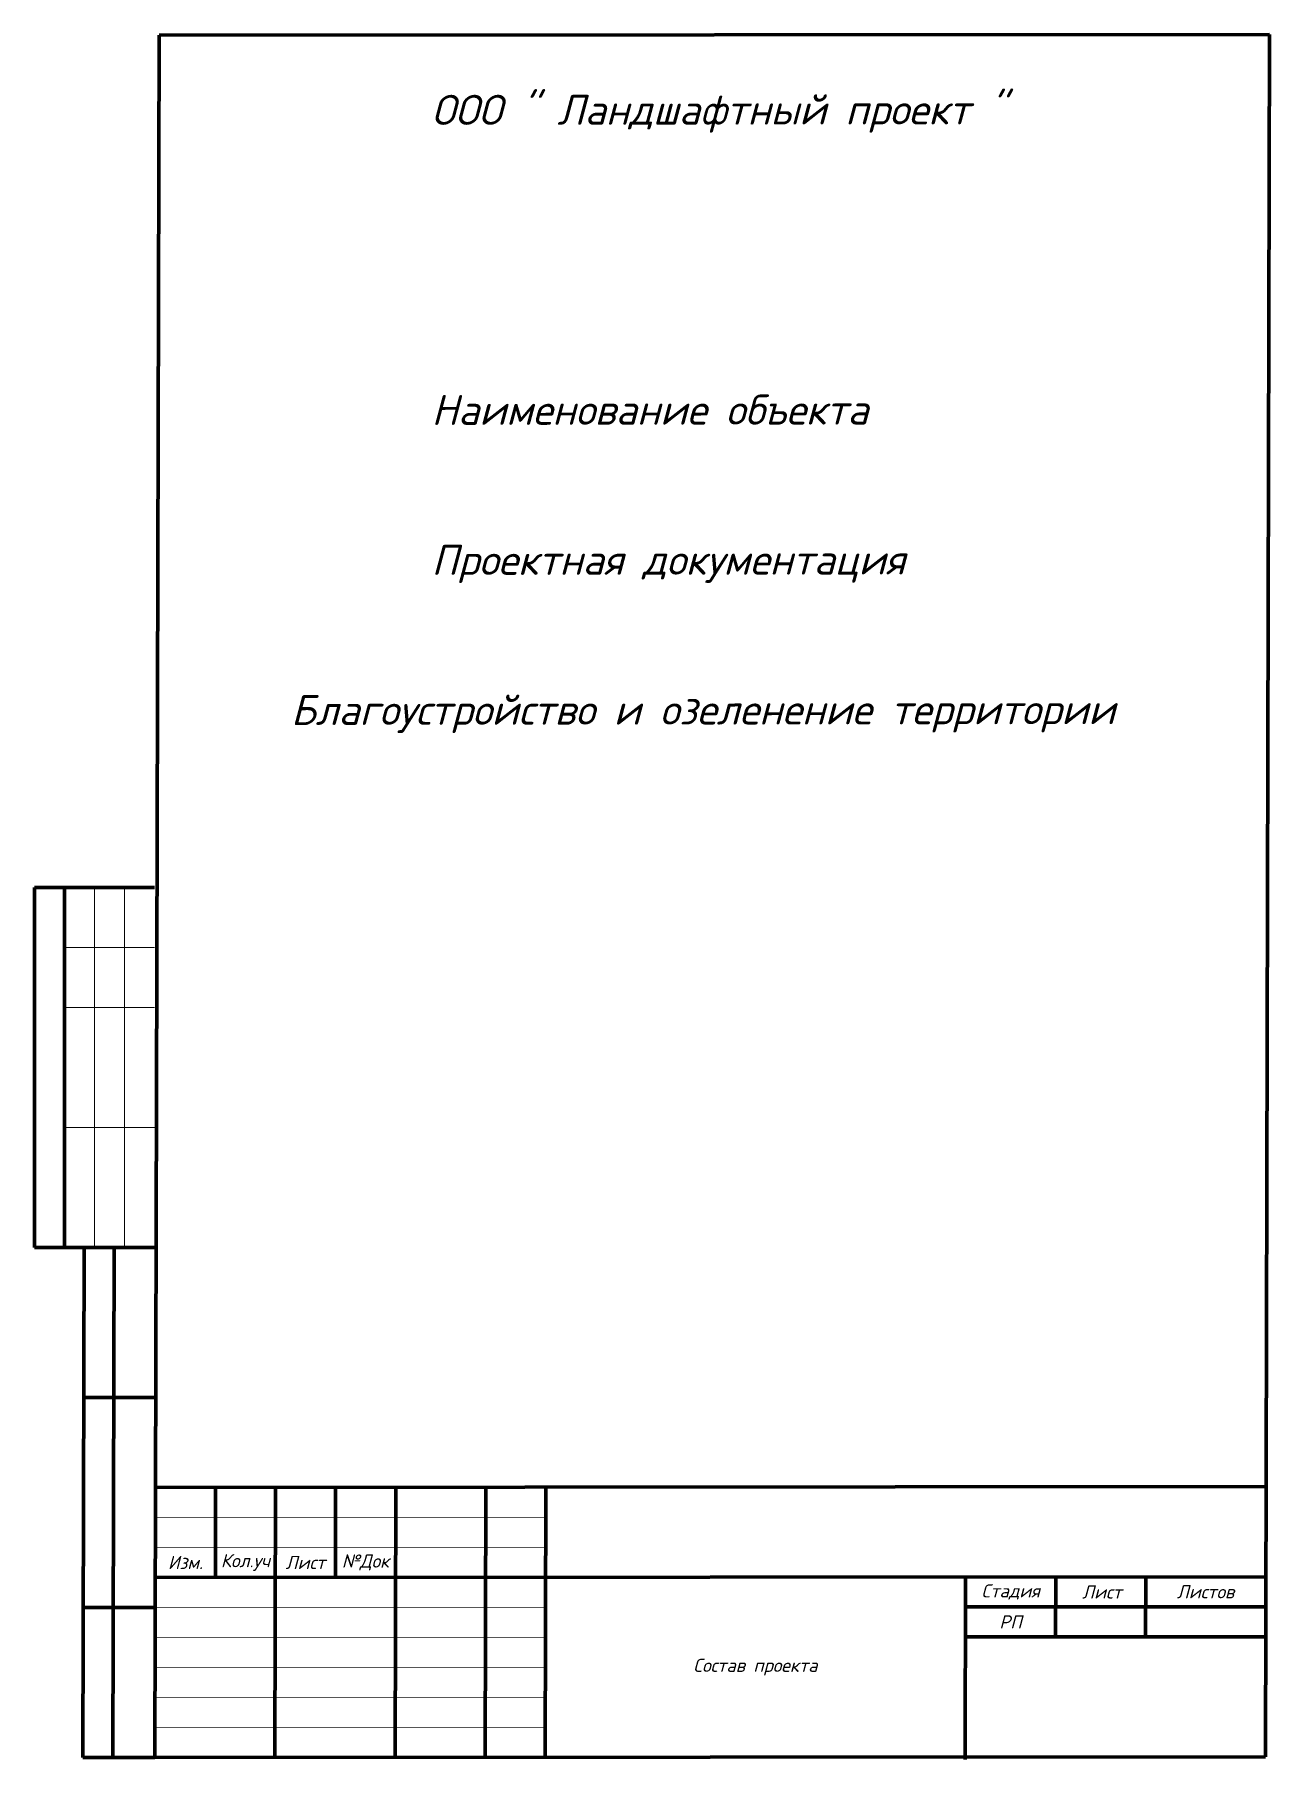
# Paper-space layout 'titule' of a CAD drawing. Header units: inches, sheet in millimetres. Extents: x 0 to 206, y 5 to 292.
import ezdxf

# ---------------------------------------------------------------- set-up
doc = ezdxf.new("R2010")
doc.units = ezdxf.units.IN
doc.header["$MEASUREMENT"] = 0
doc.layers.add('basic', color=7, linetype='Continuous', lineweight=100)
doc.styles.add('Main inscrition', font='isocpeui.ttf', dxfattribs={"height": 2.2})
doc.styles.add('title', font='isocpeui.ttf', dxfattribs={"height": 2.2})

psp = doc.layouts.new('titule')

# ---------------------------------------------------------------- linework, layer by layer
at = {"layer": 'basic'}
for p, q in [((20.7, 292.02), (20.01, 5.02)), ((205.7, 292.16), (20.7, 292.02)), ((205.7, 292.16), (205.01, 5.16)), ((19.95, 150.02), (-0.05, 150.02)), ((-0.05, 90.02), (-0.05, 150.02)), ((4.95, 90.02), (4.95, 150.02)), ((19.95, 90.02), (-0.05, 90.02)), ((-0.05, 90.02), (-0.05, 90.02)), ((19.95, 90.02), (7.95, 90.01)), ((8.22, 90.01), (8.01, 5.04)), ((13.22, 90.01), (13.01, 5.03)), ((19.97, 65.02), (7.97, 65.01)), ((204.98, 50.16), (19.98, 50.02)), ((30.12, 50.02), (30.08, 35.02)), ((40.12, 50), (40.01, 4.97)), ((50.12, 49.98), (50.08, 35.04)), ((60.12, 49.95), (60.01, 4.92)), ((75.12, 49.92), (75.01, 4.88)), ((85.12, 49.89), (85.01, 4.86)), ((204.99, 35.16), (19.99, 35.02)), ((155.08, 35.12), (155.01, 4.69)), ((170.08, 35.13), (170.06, 25.13)), ((185.08, 35.14), (185.06, 25.14)), ((19.99, 30.02), (7.99, 30.01)), ((204.99, 30.16), (155.07, 30.12)), ((205, 25.16), (155.06, 25.12)), ((20.01, 5.02), (8.01, 5.01)), ((205.01, 5.16), (20.01, 5.02))]:
    psp.add_line(p, q, dxfattribs=at)
at = {"layer": 'basic', "lineweight": 5}
for p, q in [((9.95, 90.02), (9.95, 150.02)), ((14.95, 90.02), (14.95, 150.02)), ((19.95, 140.02), (4.95, 140.02)), ((19.95, 130.02), (4.95, 130.02)), ((19.95, 110.02), (4.95, 110.02)), ((85.11, 45.06), (19.98, 45.02)), ((85.1, 40.06), (19.99, 40.02)), ((85.07, 30.06), (19.99, 30.02)), ((85.06, 25.06), (20, 25.02)), ((85.05, 20.06), (20, 20.02)), ((85.04, 15.06), (20, 15.02)), ((85.02, 10.06), (20.01, 10.02))]:
    psp.add_line(p, q, dxfattribs=at)

# ---------------------------------------------------------------- texts
at = {"layer": 'basic', "style": 'title'}
for s, p in [('ООО " Ландшафтный проект "', (66.08, 277.09)), ('Наименование объекта', (66.08, 227.09)), ('Проектная документация', (66.08, 202.09)), ('Благоустройство и озеленение территории', (42.67, 177.09))]:
    psp.add_text(s, height=5, rotation=0.0571, dxfattribs=at).set_placement(p)
at = {"layer": 'basic', "char_height": 2.2, "attachment_point": 5, "style": 'Main inscrition'}
for s, insert, width in [('Изм.', (25.09, 37.52), 9.9881), ('Кол.уч', (35.09, 37.53), 9.9881), ('Лист', (45.08, 37.53), 10.0039), ('№Док', (55.09, 37.54), 9.9881), ('Стадия', (162.58, 32.62), 14.9881), ('Лист', (177.79, 32.61), 14.5629), ('Листов', (195.04, 32.65), 19.9091), ('РП', (162.57, 27.62), 14.9881), ('Состав проекта', (120.05, 20.09), 69.9273)]:
    psp.add_mtext(s, dxfattribs=dict(at, insert=insert, width=width))

doc.saveas('drawing.dxf')
